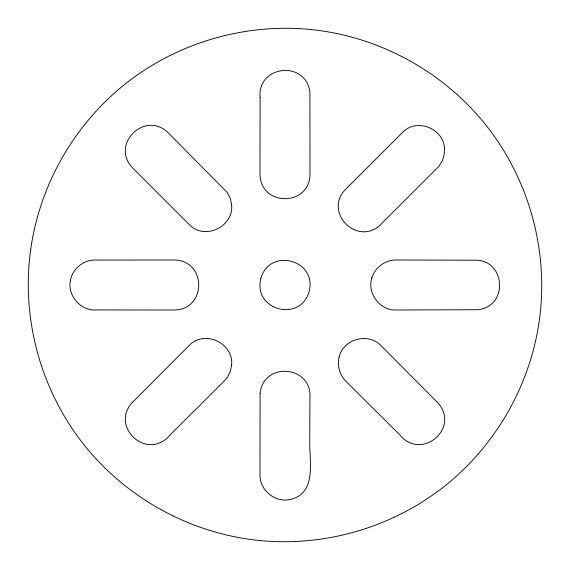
<?xml version="1.0" encoding="UTF-8"?>
<svg xmlns="http://www.w3.org/2000/svg" width="570" height="570" viewBox="0 0 570 570"><rect width="100%" height="100%" fill="white"/><g stroke="black" fill="none" stroke-linecap="round" stroke-linejoin="round"><path stroke-width="0.85" d="M260.084 393.528L259.991 474.204C259.179 490.029 275.317 503.267 290.679 499.384C316.286 493.25 309.709 462.462 309.752 443.353L309.916 398.074C312.502 365.498 263.44 361.017 260.084 393.528M260.098 97.427L259.977 174.199C260.369 206.874 309.631 206.874 310.023 174.199L309.902 92.532C306.325 60.05 257.291 64.866 260.098 97.427M444.486 148.314L444.187 154.84L442.213 161.061L438.693 166.561L378.786 226.34C354.754 245.235 323.86 210.879 345.627 189.297L402.84 132.119C416.72 117.826 443.595 128.528 444.486 148.314M70.359 280.561C67.26 296.108 81.296 311.548 97.064 309.93L174.199 310.023C206.874 309.631 206.874 260.369 174.199 259.977L92.896 260.07C81.88 261.053 72.383 269.688 70.359 280.561M231.605 204.808C234.021 226.069 205.955 240.205 190.316 225.599L132.368 167.637C110.217 144.146 145.129 110.131 168.136 132.753L227.337 192.582L230.273 198.41L231.605 204.808M30.687 249.525C20.755 320.162 41.824 394.212 87.452 449.039C127.972 497.767 186.768 530.52 249.525 539.313C320.162 549.245 394.212 528.176 449.039 482.548C497.767 442.028 530.52 383.232 539.313 320.475C549.245 249.838 528.176 175.788 482.548 120.961C442.028 72.233 383.232 39.48 320.475 30.687C249.838 20.755 175.788 41.824 120.961 87.452C72.233 127.972 39.48 186.768 30.687 249.525M260.832 278.523C252.745 310.187 300.34 322.941 309.168 291.477C317.255 259.813 269.66 247.059 260.832 278.523M339.179 356.87C337.041 365.42 339.535 374.704 345.655 381.038L399.713 434.789C421.843 461.835 461.337 427.194 437.09 402.014L381.038 345.655C368.355 332.189 343.432 338.865 339.179 356.87M371.875 277.69C366.959 292.759 379.086 309.745 394.932 310.002L478.985 309.702C509.181 304.9 504.942 258.887 474.318 260.205L396.67 259.998C385.612 259.671 375.167 267.131 371.875 277.69M231.619 364.971L230.351 371.376L227.459 377.24L223.155 382.149L170.53 434.475C146.967 463.26 106.868 424.401 134.905 399.948L190.145 344.544C205.656 329.802 233.85 343.689 231.619 364.971"/></g></svg>
